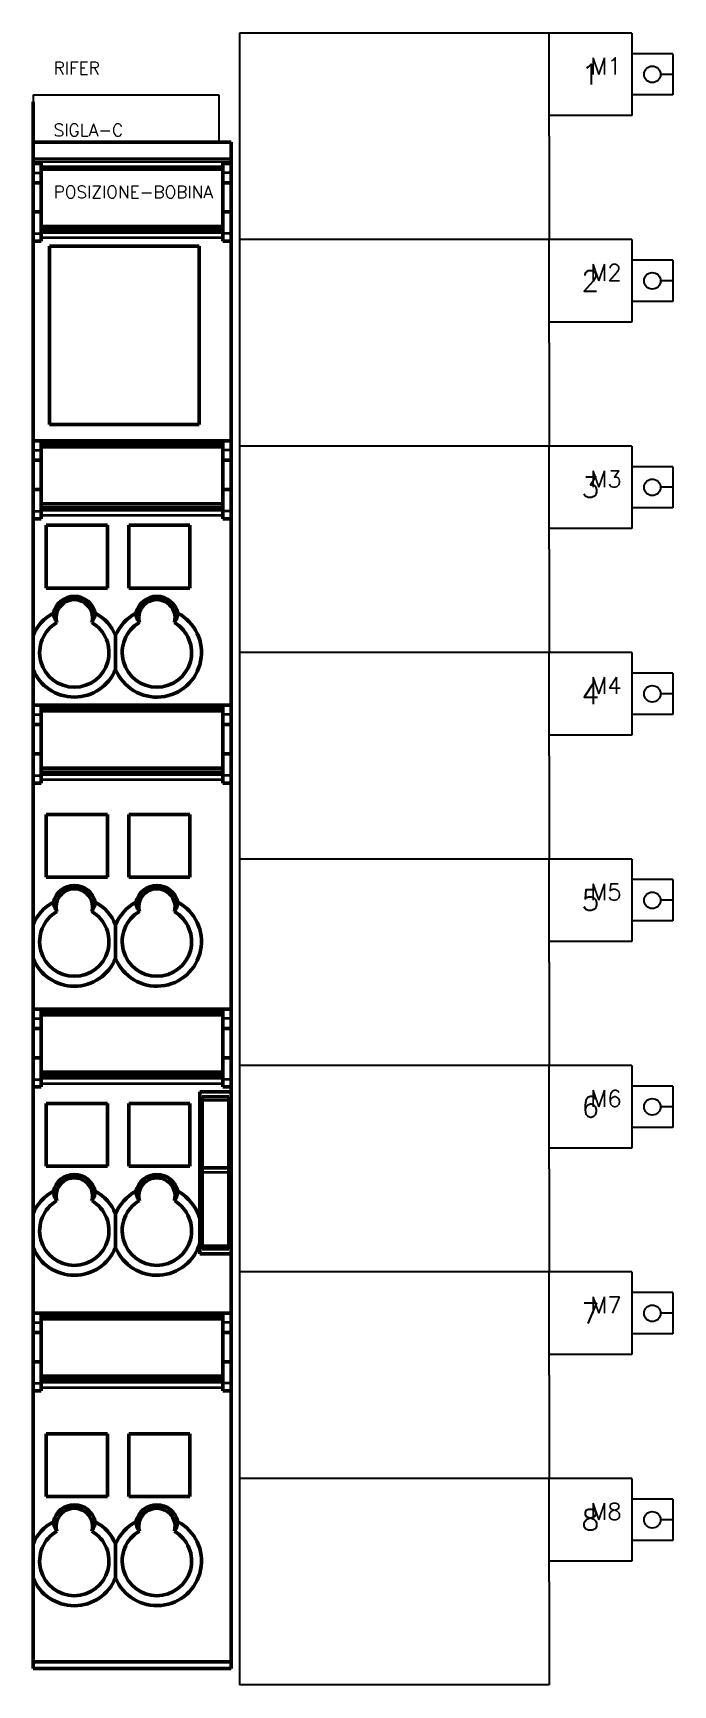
# Model space of a CAD drawing. Extents: x -78 to 0, y -20 to 180.
import ezdxf

# ---------------------------------------------------------------- set-up
doc = ezdxf.new("R2010")
doc.units = 0
doc.header["$LTSCALE"] = 4
doc.linetypes.add('CONTINUA', pattern=[0])
doc.layers.get('0').update_dxf_attribs({"linetype": 'CONTINUOUS'})
doc.layers.add('Sichtbar (ISO)', color=7, linetype='CONTINUOUS', lineweight=50)
doc.layers.add('Sichtbar schmal (ISO)', color=7, linetype='CONTINUOUS', lineweight=35)
doc.styles.get("Standard").update_dxf_attribs({"font": 'romans.shx'})

msp = doc.modelspace()

# ---------------------------------------------------------------- linework, layer by layer
at = {"linetype": 'CONTINUA'}
for p, q in [((-15, 180), (-52.5, 180)), ((-52.5, 180), (-52.5, -20)), ((-5, 180), (-15, 180)), ((-15, 167.5), (-15, 180)), ((-5, 180), (-5, 170)), ((0, 177.5), (-5, 177.5)), ((0, 177.5), (0, 172.5)), ((0, 175), (-1.5, 175)), ((-77.5, 172.5), (-62.5, 172.5)), ((-77.5, 172.5), (-77.5, 170)), ((-62.5, 172.5), (-55, 172.5)), ((-55, 172.5), (-55, 167.5)), ((0, 172.5), (-5, 172.5)), ((-5, 170), (-15, 170)), ((-55, 167.5), (-55, 166.8)), ((-15, 167.5), (-15, 155)), ((-15, 155), (-52.5, 155)), ((-5, 155), (-15, 155)), ((-15, 142.5), (-15, 155)), ((-5, 155), (-5, 145)), ((0, 152.5), (-5, 152.5)), ((0, 152.5), (0, 147.5)), ((0, 150), (-1.5, 150)), ((0, 147.5), (-5, 147.5)), ((-5, 145), (-15, 145)), ((-15, 142.5), (-15, 130)), ((-15, 130), (-52.5, 130)), ((-5, 130), (-15, 130)), ((-15, 117.5), (-15, 130)), ((-5, 130), (-5, 120)), ((0, 127.5), (-5, 127.5)), ((0, 127.5), (0, 122.5)), ((0, 125), (-1.5, 125)), ((0, 122.5), (-5, 122.5)), ((-5, 120), (-15, 120)), ((-15, 117.5), (-15, 105)), ((-15, 105), (-52.5, 105)), ((-5, 105), (-15, 105)), ((-15, 92.5), (-15, 105)), ((-5, 105), (-5, 95)), ((0, 102.5), (-5, 102.5)), ((0, 102.5), (0, 97.5)), ((0, 100), (-1.5, 100)), ((0, 97.5), (-5, 97.5)), ((-5, 95), (-15, 95)), ((-15, 92.5), (-15, 80)), ((-15, 80), (-52.5, 80)), ((-5, 80), (-15, 80)), ((-15, 67.5), (-15, 80)), ((-5, 80), (-5, 70)), ((0, 77.5), (-5, 77.5)), ((0, 77.5), (0, 72.5)), ((0, 75), (-1.5, 75)), ((0, 72.5), (-5, 72.5)), ((-5, 70), (-15, 70)), ((-15, 67.5), (-15, 55)), ((-15, 55), (-52.5, 55)), ((-5, 55), (-15, 55)), ((-15, 42.5), (-15, 55)), ((-5, 55), (-5, 45)), ((0, 52.5), (-5, 52.5)), ((0, 52.5), (0, 47.5)), ((0, 50), (-1.5, 50)), ((0, 47.5), (-5, 47.5)), ((-5, 45), (-15, 45)), ((-15, 42.5), (-15, 30)), ((-15, 30), (-52.5, 30)), ((-5, 30), (-15, 30)), ((-15, 17.5), (-15, 30)), ((-5, 30), (-5, 20)), ((0, 27.5), (-5, 27.5)), ((0, 27.5), (0, 22.5)), ((0, 25), (-1.5, 25)), ((0, 22.5), (-5, 22.5)), ((-5, 20), (-15, 20)), ((-15, 17.5), (-15, 5)), ((-15, 5), (-52.5, 5)), ((-5, 5), (-15, 5)), ((-15, -7.5), (-15, 5)), ((-5, 5), (-5, -5)), ((0, 2.5), (-5, 2.5)), ((0, 2.5), (0, -2.5)), ((0, 0), (-1.5, 0)), ((0, -2.5), (-5, -2.5)), ((-5, -5), (-15, -5)), ((-15, -7.5), (-15, -20)), ((-15, -20), (-52.5, -20))]:
    msp.add_line(p, q, dxfattribs=at)
for centre in [(-2.5, 175), (-2.5, 150), (-2.5, 125), (-2.5, 100), (-2.5, 75), (-2.5, 50), (-2.5, 25), (-2.5, 0)]:
    msp.add_circle(centre, 1, dxfattribs=at)
at = {"layer": 'Sichtbar (ISO)'}
for p, q in [((-77.5, 171.69), (-77.5, 164.72)), ((-77.5, 164.8), (-77.5, 166.8)), ((-77.5, 166.8), (-53.5, 166.8)), ((-53.5, 166.8), (-53.5, 164.8)), ((-77.5, 164.8), (-77.5, 164.43)), ((-77.5, 163.7), (-77.5, 164.72)), ((-77.5, 164.23), (-77.5, 164.43)), ((-77.5, 164.23), (-77.5, 164.22)), ((-77.5, 164.23), (-76.5, 164.23)), ((-77.5, 164.22), (-77.5, 163.08)), ((-77.5, 164.22), (-76.5, 164.22)), ((-76.5, 164.22), (-76.5, 164.23)), ((-76.5, 163.08), (-76.5, 164.22)), ((-54.5, 164.23), (-53.5, 164.23)), ((-54.5, 164.23), (-54.5, 164.22)), ((-53.5, 164.22), (-54.5, 164.22)), ((-54.5, 164.22), (-54.5, 163.08)), ((-53.5, 164.43), (-53.5, 164.8)), ((-53.5, 164.43), (-53.5, 164.23)), ((-53.5, 164.23), (-53.5, 164.22)), ((-53.5, 164.22), (-53.5, 163.08)), ((-77.5, 163.7), (-77.5, 163.33)), ((-77.5, 163.13), (-77.5, 163.33)), ((-77.5, 163.13), (-77.5, 163.12)), ((-77.5, 163.12), (-77.5, 161.98)), ((-77.5, 161.87), (-77.5, 163.08)), ((-76.5, 163.52), (-54.5, 163.52)), ((-76.5, 163.08), (-76.5, 161.87)), ((-54.5, 161.87), (-54.5, 163.08)), ((-53.5, 161.87), (-53.5, 163.08)), ((-77.5, 160.77), (-77.5, 161.98)), ((-77.5, 161.87), (-77.5, 158.34)), ((-77.5, 161.87), (-76.5, 161.87)), ((-77.5, 160.77), (-77.5, 157.24)), ((-76.5, 158.34), (-76.5, 161.87)), ((-54.5, 161.87), (-54.5, 158.34)), ((-53.5, 161.87), (-54.5, 161.87)), ((-53.5, 161.87), (-53.5, 158.34)), ((-77.5, 155.72), (-77.5, 158.34)), ((-77.5, 158.34), (-76.5, 158.34)), ((-76.5, 158.34), (-76.5, 155.72)), ((-53.5, 158.34), (-54.5, 158.34)), ((-54.5, 155.72), (-54.5, 158.34)), ((-53.5, 155.72), (-53.5, 158.34)), ((-77.5, 154.62), (-77.5, 157.24)), ((-76.5, 156.59), (-54.5, 156.59)), ((-77.5, 155.72), (-77.5, 154.8)), ((-77.5, 154.8), (-77.5, 130.62)), ((-76.5, 154.8), (-77.5, 154.8)), ((-77.5, 154.62), (-77.5, 153.7)), ((-76.5, 155.89), (-54.5, 155.89)), ((-76.5, 154.8), (-76.5, 155.72)), ((-75.5, 154.2), (-57.4, 154.2)), ((-75.5, 132.6), (-75.5, 154.2)), ((-57.4, 154.2), (-57.4, 132.6)), ((-54.5, 155.72), (-54.5, 154.8)), ((-53.5, 154.8), (-54.5, 154.8)), ((-53.5, 155.72), (-53.5, 154.8)), ((-53.5, 130.62), (-53.5, 154.8)), ((-77.5, 153.7), (-77.5, 110.26)), ((-57.4, 132.6), (-75.5, 132.6)), ((-77.5, 130.62), (-77.5, 129.48)), ((-77.5, 130.62), (-53.5, 130.62)), ((-76.5, 130.41), (-54.5, 130.41)), ((-76.5, 129.48), (-76.5, 130.41)), ((-54.5, 130.41), (-54.5, 129.48)), ((-53.5, 129.48), (-53.5, 130.62)), ((-77.5, 128.27), (-77.5, 129.48)), ((-77.5, 128.27), (-77.5, 124.74)), ((-77.5, 128.27), (-76.5, 128.27)), ((-76.5, 129.92), (-54.5, 129.92)), ((-76.5, 129.48), (-76.5, 128.27)), ((-76.5, 124.74), (-76.5, 128.27)), ((-54.5, 128.27), (-54.5, 129.48)), ((-54.5, 128.27), (-54.5, 124.74)), ((-53.5, 128.27), (-54.5, 128.27)), ((-53.5, 128.27), (-53.5, 129.48)), ((-53.5, 128.27), (-53.5, 124.74)), ((-77.5, 122.12), (-77.5, 124.74)), ((-77.5, 124.74), (-76.5, 124.74)), ((-76.5, 124.74), (-76.5, 122.12)), ((-54.5, 122.12), (-54.5, 124.74)), ((-53.5, 124.74), (-54.5, 124.74)), ((-53.5, 122.12), (-53.5, 124.74)), ((-77.5, 122.12), (-77.5, 121.2)), ((-76.5, 122.99), (-54.5, 122.99)), ((-76.5, 122.29), (-54.5, 122.29)), ((-76.5, 121.2), (-76.5, 122.12)), ((-54.5, 122.12), (-54.5, 121.2)), ((-53.5, 122.12), (-53.5, 121.2)), ((-77.5, 121.2), (-77.5, 107.04)), ((-76.5, 121.2), (-77.5, 121.2)), ((-75.9, 112.8), (-75.9, 120.4)), ((-75.9, 120.4), (-68.5, 120.4)), ((-68.5, 120.4), (-68.5, 112.8)), ((-65.9, 112.8), (-65.9, 120.4)), ((-65.9, 120.4), (-58.5, 120.4)), ((-58.5, 120.4), (-58.5, 112.8)), ((-53.5, 121.2), (-54.5, 121.2)), ((-53.5, 98.62), (-53.5, 121.2)), ((-68.5, 112.8), (-75.9, 112.8)), ((-58.5, 112.8), (-65.9, 112.8)), ((-77.5, 110.26), (-77.5, 108.8)), ((-77.5, 108.8), (-77.5, 95.46)), ((-67.5, 102.96), (-67.5, 107.04)), ((-77.5, 102.96), (-77.5, 98.62)), ((-77.5, 98.62), (-53.5, 98.62)), ((-77.5, 98.62), (-77.5, 97.48)), ((-76.5, 98.41), (-54.5, 98.41)), ((-76.5, 97.48), (-76.5, 98.41)), ((-54.5, 98.41), (-54.5, 97.48)), ((-53.5, 97.48), (-53.5, 98.62)), ((-77.5, 96.27), (-77.5, 97.48)), ((-77.5, 96.27), (-77.5, 92.74)), ((-77.5, 96.27), (-76.5, 96.27)), ((-76.5, 97.92), (-54.5, 97.92)), ((-76.5, 97.48), (-76.5, 96.27)), ((-76.5, 92.74), (-76.5, 96.27)), ((-54.5, 96.27), (-54.5, 97.48)), ((-54.5, 96.27), (-54.5, 92.74)), ((-53.5, 96.27), (-54.5, 96.27)), ((-53.5, 96.27), (-53.5, 97.48)), ((-53.5, 96.27), (-53.5, 92.74)), ((-77.5, 95.46), (-77.5, 94)), ((-77.5, 94), (-77.5, 60.06)), ((-77.5, 90.12), (-77.5, 92.74)), ((-77.5, 92.74), (-76.5, 92.74)), ((-76.5, 92.74), (-76.5, 90.12)), ((-54.5, 90.12), (-54.5, 92.74)), ((-53.5, 92.74), (-54.5, 92.74)), ((-53.5, 90.12), (-53.5, 92.74)), ((-77.5, 90.12), (-77.5, 89.2)), ((-76.5, 90.99), (-54.5, 90.99)), ((-76.5, 90.29), (-54.5, 90.29)), ((-76.5, 89.2), (-76.5, 90.12)), ((-54.5, 90.12), (-54.5, 89.2)), ((-53.5, 90.12), (-53.5, 89.2)), ((-77.5, 89.2), (-77.5, 75.04)), ((-76.5, 89.2), (-77.5, 89.2)), ((-53.5, 89.2), (-54.5, 89.2)), ((-53.5, 61.82), (-53.5, 89.2)), ((-75.9, 77.8), (-75.9, 85.4)), ((-75.9, 85.4), (-68.5, 85.4)), ((-68.5, 85.4), (-68.5, 77.8)), ((-65.9, 77.8), (-65.9, 85.4)), ((-65.9, 85.4), (-58.5, 85.4)), ((-58.5, 85.4), (-58.5, 77.8)), ((-68.5, 77.8), (-75.9, 77.8)), ((-58.5, 77.8), (-65.9, 77.8)), ((-67.5, 67.96), (-67.5, 72.04)), ((-77.5, 70.96), (-77.5, 61.82)), ((-77.5, 61.82), (-53.5, 61.82)), ((-77.5, 61.82), (-77.5, 60.68)), ((-77.5, 59.47), (-77.5, 60.68)), ((-77.5, 60.06), (-77.5, 58.6)), ((-76.5, 61.61), (-54.5, 61.61)), ((-76.5, 60.68), (-76.5, 61.61)), ((-76.5, 61.12), (-54.5, 61.12)), ((-76.5, 60.68), (-76.5, 59.47)), ((-54.5, 61.61), (-54.5, 60.68)), ((-54.5, 59.47), (-54.5, 60.68)), ((-53.5, 60.68), (-53.5, 61.82)), ((-53.5, 59.47), (-53.5, 60.68)), ((-77.5, 59.47), (-77.5, 55.94)), ((-77.5, 59.47), (-76.5, 59.47)), ((-77.5, 58.6), (-77.5, 25.06)), ((-76.5, 55.94), (-76.5, 59.47)), ((-54.5, 59.47), (-54.5, 55.94)), ((-53.5, 59.47), (-54.5, 59.47)), ((-53.5, 59.47), (-53.5, 55.94)), ((-77.5, 53.32), (-77.5, 55.94)), ((-77.5, 55.94), (-76.5, 55.94)), ((-76.5, 55.94), (-76.5, 53.32)), ((-76.5, 54.19), (-54.5, 54.19)), ((-54.5, 53.32), (-54.5, 55.94)), ((-53.5, 55.94), (-54.5, 55.94)), ((-53.5, 53.32), (-53.5, 55.94)), ((-77.5, 53.32), (-77.5, 52.4)), ((-77.5, 52.4), (-77.5, 38.24)), ((-76.5, 52.4), (-77.5, 52.4)), ((-76.5, 53.49), (-54.5, 53.49)), ((-76.5, 52.4), (-76.5, 53.32)), ((-54.5, 53.32), (-54.5, 52.4)), ((-53.5, 52.4), (-54.5, 52.4)), ((-53.5, 53.32), (-53.5, 52.4)), ((-53.5, 51.8), (-53.5, 52.4)), ((-75.9, 42.8), (-75.9, 50.4)), ((-75.9, 50.4), (-68.5, 50.4)), ((-68.5, 50.4), (-68.5, 42.8)), ((-65.9, 42.8), (-65.9, 50.4)), ((-65.9, 50.4), (-58.5, 50.4)), ((-58.5, 50.4), (-58.5, 42.8)), ((-57.3, 37.66), (-57.3, 51.8)), ((-57.3, 51.8), (-53.5, 51.8)), ((-57, 50.8), (-57, 51.2)), ((-57, 51.2), (-53.8, 51.2)), ((-57, 50.8), (-57, 42.6)), ((-53.8, 51.2), (-53.8, 50.8)), ((-53.8, 42.6), (-53.8, 50.8)), ((-53.5, 51.8), (-53.5, 32.2)), ((-68.5, 42.8), (-75.9, 42.8)), ((-58.5, 42.8), (-65.9, 42.8)), ((-57, 42.1), (-57, 42.6)), ((-57, 42.6), (-53.8, 42.6)), ((-57, 42.1), (-57, 33.2)), ((-53.8, 42.6), (-53.8, 42.1)), ((-53.8, 33.2), (-53.8, 42.1)), ((-67.5, 32.96), (-67.5, 37.04)), ((-77.5, 34.16), (-77.5, 25.02)), ((-57.3, 32.2), (-57.3, 34.74)), ((-53.5, 32.2), (-57.3, 32.2)), ((-57, 32.8), (-57, 33.2)), ((-53.8, 32.8), (-57, 32.8)), ((-53.8, 33.2), (-53.8, 32.8)), ((-53.5, 25.02), (-53.5, 32.2)), ((-77.5, 25.06), (-77.5, 23.6)), ((-77.5, 25.02), (-53.5, 25.02)), ((-77.5, 25.02), (-77.5, 23.88)), ((-76.5, 24.81), (-54.5, 24.81)), ((-76.5, 23.88), (-76.5, 24.81)), ((-76.5, 24.32), (-54.5, 24.32)), ((-54.5, 24.81), (-54.5, 23.88)), ((-53.5, 23.88), (-53.5, 25.02)), ((-77.5, 22.67), (-77.5, 23.88)), ((-77.5, 22.67), (-77.5, 19.14)), ((-77.5, 22.67), (-76.5, 22.67)), ((-76.5, 23.88), (-76.5, 22.67)), ((-76.5, 19.14), (-76.5, 22.67)), ((-54.5, 22.67), (-54.5, 23.88)), ((-54.5, 22.67), (-54.5, 19.14)), ((-53.5, 22.67), (-54.5, 22.67)), ((-53.5, 22.67), (-53.5, 23.88)), ((-53.5, 22.67), (-53.5, 19.14)), ((-77.5, 16.52), (-77.5, 19.14)), ((-77.5, 19.14), (-76.5, 19.14)), ((-76.5, 19.14), (-76.5, 16.52)), ((-54.5, 16.52), (-54.5, 19.14)), ((-53.5, 19.14), (-54.5, 19.14)), ((-53.5, 16.52), (-53.5, 19.14)), ((-77.5, 16.52), (-77.5, 15.6)), ((-76.5, 17.39), (-54.5, 17.39)), ((-76.5, 16.69), (-54.5, 16.69)), ((-76.5, 15.6), (-76.5, 16.52)), ((-54.5, 16.52), (-54.5, 15.6)), ((-53.5, 16.52), (-53.5, 15.6)), ((-77.5, 15.6), (-77.5, 1.44)), ((-76.5, 15.6), (-77.5, 15.6)), ((-53.5, 15.6), (-54.5, 15.6)), ((-53.5, -17.2), (-53.5, 15.6)), ((-75.9, 2.8), (-75.9, 10.4)), ((-75.9, 10.4), (-68.5, 10.4)), ((-68.5, 10.4), (-68.5, 2.8)), ((-65.9, 2.8), (-65.9, 10.4)), ((-65.9, 10.4), (-58.5, 10.4)), ((-58.5, 10.4), (-58.5, 2.8)), ((-68.5, 2.8), (-75.9, 2.8)), ((-58.5, 2.8), (-65.9, 2.8)), ((-77.5, -2.64), (-77.5, -17.2)), ((-67.5, -7.04), (-67.5, -2.96)), ((-77.5, -17.2), (-53.5, -17.2)), ((-77.5, -17.2), (-77.5, -18)), ((-53.5, -18), (-53.5, -17.2)), ((-77.5, -18), (-53.5, -18))]:
    msp.add_line(p, q, dxfattribs=at)
for centre, radius, start, end in [((-72.5, 109.2), 2.6, 12.5886, 167.4114), ((-72.5, 109.2), 2.2, 344.8169, 195.1831), ((-62.5, 109.2), 2.6, 12.5886, 167.4114), ((-62.5, 109.2), 2.2, 344.8169, 195.1831), ((-72.5, 105), 5.4, 118.0282, 157.8084), ((-72.5, 105), 4.2, 120.3662, 59.6338), ((-72.5, 105), 5.4, 22.1916, 61.9718), ((-62.5, 105), 5.4, 202.1916, 61.9718), ((-62.5, 105), 5.4, 118.0282, 157.8084), ((-62.5, 105), 4.2, 120.3662, 59.6338), ((-72.5, 105), 5.4, 202.1916, 337.8084), ((-72.5, 74.2), 2.6, 12.5886, 167.4114), ((-72.5, 74.2), 2.2, 344.8169, 195.1831), ((-62.5, 74.2), 2.6, 12.5886, 167.4114), ((-62.5, 74.2), 2.2, 344.8169, 195.1831), ((-72.5, 70), 5.4, 118.0282, 157.8084), ((-72.5, 70), 5.4, 22.1916, 61.9718), ((-62.5, 70), 5.4, 202.1916, 61.9718), ((-62.5, 70), 5.4, 118.0282, 157.8084), ((-72.5, 70), 4.2, 120.3662, 59.6338), ((-62.5, 70), 4.2, 120.3662, 59.6338), ((-72.5, 70), 5.4, 202.1916, 337.8084), ((-72.5, 39.2), 2.6, 12.5886, 167.4114), ((-72.5, 39.2), 2.2, 344.8169, 195.1831), ((-62.5, 39.2), 2.6, 12.5886, 167.4114), ((-62.5, 39.2), 2.2, 344.8169, 195.1831), ((-72.5, 35), 5.4, 118.0282, 157.8084), ((-72.5, 35), 4.2, 120.3662, 59.6338), ((-72.5, 35), 5.4, 22.1916, 61.9718), ((-62.5, 35), 5.4, 118.0282, 157.8084), ((-62.5, 35), 4.2, 120.3662, 59.6338), ((-62.5, 35), 5.4, 15.6425, 61.9718), ((-72.5, 35), 5.4, 202.1916, 337.8084), ((-62.5, 35), 5.4, 202.1916, 344.3575), ((-72.5, -0.8), 2.6, 12.5886, 167.4114), ((-72.5, -0.8), 2.2, 344.8169, 195.1831), ((-62.5, -0.8), 2.6, 12.5886, 167.4114), ((-62.5, -0.8), 2.2, 344.8169, 195.1831), ((-72.5, -5), 5.4, 118.0282, 157.8084), ((-72.5, -5), 4.2, 120.3662, 59.6338), ((-72.5, -5), 5.4, 22.1916, 61.9718), ((-62.5, -5), 5.4, 202.1916, 61.9718), ((-62.5, -5), 5.4, 118.0282, 157.8084), ((-62.5, -5), 4.2, 120.3662, 59.6338), ((-72.5, -5), 5.4, 202.1916, 337.8084)]:
    msp.add_arc(centre, radius, start, end, dxfattribs=at)
for points, knots in [([(-74.62, 108.62), (-74.66, 108.67), (-74.69, 108.72), (-74.88, 109.06), (-75, 109.4), (-75.04, 109.77)], [0.3009031, 0.3009031, 0.3009031, 0.3009031, 0.31292902, 0.31292902, 0.38347432, 0.38347432, 0.38347432, 0.38347432]), ([(-69.96, 109.77), (-70, 109.4), (-70.12, 109.06), (-70.28, 108.77), (-70.31, 108.72), (-70.34, 108.67), (-70.38, 108.62)], [-0.0705453, -0.0705453, -0.0705453, -0.0705453, 0, 0, 0, 0.01202592, 0.01202592, 0.01202592, 0.01202592]), ([(-64.62, 108.62), (-64.66, 108.67), (-64.69, 108.72), (-64.88, 109.06), (-65, 109.4), (-65.04, 109.77)], [0.3009031, 0.3009031, 0.3009031, 0.3009031, 0.31292902, 0.31292902, 0.38347432, 0.38347432, 0.38347432, 0.38347432]), ([(-59.96, 109.77), (-60, 109.4), (-60.12, 109.06), (-60.28, 108.77), (-60.31, 108.72), (-60.34, 108.67), (-60.38, 108.62)], [-0.0705453, -0.0705453, -0.0705453, -0.0705453, 0, 0, 0, 0.01202592, 0.01202592, 0.01202592, 0.01202592]), ([(-74.62, 73.62), (-74.66, 73.67), (-74.69, 73.72), (-74.88, 74.06), (-75, 74.4), (-75.04, 74.77)], [0.3009031, 0.3009031, 0.3009031, 0.3009031, 0.31292902, 0.31292902, 0.38347432, 0.38347432, 0.38347432, 0.38347432]), ([(-69.96, 74.77), (-70, 74.4), (-70.12, 74.06), (-70.28, 73.77), (-70.31, 73.72), (-70.34, 73.67), (-70.38, 73.62)], [-0.0705453, -0.0705453, -0.0705453, -0.0705453, 0, 0, 0, 0.01202592, 0.01202592, 0.01202592, 0.01202592]), ([(-64.62, 73.62), (-64.66, 73.67), (-64.69, 73.72), (-64.88, 74.06), (-65, 74.4), (-65.04, 74.77)], [0.3009031, 0.3009031, 0.3009031, 0.3009031, 0.31292902, 0.31292902, 0.38347432, 0.38347432, 0.38347432, 0.38347432]), ([(-59.96, 74.77), (-60, 74.4), (-60.12, 74.06), (-60.28, 73.77), (-60.31, 73.72), (-60.34, 73.67), (-60.38, 73.62)], [-0.0705453, -0.0705453, -0.0705453, -0.0705453, 0, 0, 0, 0.01202592, 0.01202592, 0.01202592, 0.01202592]), ([(-74.62, 38.62), (-74.66, 38.67), (-74.69, 38.72), (-74.88, 39.06), (-75, 39.4), (-75.04, 39.77)], [0.3009031, 0.3009031, 0.3009031, 0.3009031, 0.31292902, 0.31292902, 0.38347432, 0.38347432, 0.38347432, 0.38347432]), ([(-69.96, 39.77), (-70, 39.4), (-70.12, 39.06), (-70.28, 38.77), (-70.31, 38.72), (-70.34, 38.67), (-70.38, 38.62)], [-0.0705453, -0.0705453, -0.0705453, -0.0705453, 0, 0, 0, 0.01202592, 0.01202592, 0.01202592, 0.01202592]), ([(-64.62, 38.62), (-64.66, 38.67), (-64.69, 38.72), (-64.88, 39.06), (-65, 39.4), (-65.04, 39.77)], [0.3009031, 0.3009031, 0.3009031, 0.3009031, 0.31292902, 0.31292902, 0.38347432, 0.38347432, 0.38347432, 0.38347432]), ([(-59.96, 39.77), (-60, 39.4), (-60.12, 39.06), (-60.28, 38.77), (-60.31, 38.72), (-60.34, 38.67), (-60.38, 38.62)], [-0.0705453, -0.0705453, -0.0705453, -0.0705453, 0, 0, 0, 0.01202592, 0.01202592, 0.01202592, 0.01202592]), ([(-74.62, -1.38), (-74.66, -1.33), (-74.69, -1.28), (-74.88, -0.94), (-75, -0.6), (-75.04, -0.23)], [0.3009031, 0.3009031, 0.3009031, 0.3009031, 0.31292902, 0.31292902, 0.38347432, 0.38347432, 0.38347432, 0.38347432]), ([(-69.96, -0.23), (-70, -0.6), (-70.12, -0.94), (-70.28, -1.23), (-70.31, -1.28), (-70.34, -1.33), (-70.38, -1.38)], [-0.0705453, -0.0705453, -0.0705453, -0.0705453, 0, 0, 0, 0.01202592, 0.01202592, 0.01202592, 0.01202592]), ([(-64.62, -1.38), (-64.66, -1.33), (-64.69, -1.28), (-64.88, -0.94), (-65, -0.6), (-65.04, -0.23)], [0.3009031, 0.3009031, 0.3009031, 0.3009031, 0.31292902, 0.31292902, 0.38347432, 0.38347432, 0.38347432, 0.38347432]), ([(-59.96, -0.23), (-60, -0.6), (-60.12, -0.94), (-60.28, -1.23), (-60.31, -1.28), (-60.34, -1.33), (-60.38, -1.38)], [-0.0705453, -0.0705453, -0.0705453, -0.0705453, 0, 0, 0, 0.01202592, 0.01202592, 0.01202592, 0.01202592])]:
    msp.add_open_spline(points, degree=3, knots=knots, dxfattribs=at)
for points, weights in [([(-77.5, 102.96), (-77.5, 105), (-77.5, 107.04)], [1, 1.08, 1]), ([(-77.5, 70.96), (-77.5, 73), (-77.5, 75.04)], [1, 1.08, 1]), ([(-77.5, 34.16), (-77.5, 36.2), (-77.5, 38.24)], [1, 1.08, 1]), ([(-57.3, 37.66), (-57.3, 36.2), (-57.3, 34.74)], [1, 1.03846153846, 1]), ([(-77.5, -2.64), (-77.5, -0.6), (-77.5, 1.44)], [1, 1.08, 1])]:
    msp.add_rational_spline(points, weights, degree=2, dxfattribs=at)
at = {"layer": 'Sichtbar schmal (ISO)'}
for p, q in [((-77.5, 164.8), (-53.5, 164.8)), ((-77.5, 164.43), (-53.5, 164.43)), ((-77.5, 163.08), (-76.5, 163.08)), ((-76.5, 163.86), (-54.5, 163.86)), ((-76.5, 163.71), (-54.5, 163.71)), ((-53.5, 163.08), (-54.5, 163.08)), ((-76.5, 156.21), (-54.5, 156.21)), ((-77.5, 155.72), (-76.5, 155.72)), ((-76.5, 155.23), (-54.5, 155.23)), ((-53.5, 155.72), (-54.5, 155.72)), ((-76.5, 130.11), (-54.5, 130.11)), ((-77.5, 129.48), (-76.5, 129.48)), ((-53.5, 129.48), (-54.5, 129.48)), ((-77.5, 122.12), (-76.5, 122.12)), ((-76.5, 122.61), (-54.5, 122.61)), ((-53.5, 122.12), (-54.5, 122.12)), ((-76.5, 121.63), (-54.5, 121.63)), ((-76.5, 98.11), (-54.5, 98.11)), ((-77.5, 97.48), (-76.5, 97.48)), ((-53.5, 97.48), (-54.5, 97.48)), ((-77.5, 90.12), (-76.5, 90.12)), ((-76.5, 90.61), (-54.5, 90.61)), ((-53.5, 90.12), (-54.5, 90.12)), ((-76.5, 89.63), (-54.5, 89.63)), ((-77.5, 60.68), (-76.5, 60.68)), ((-76.5, 61.31), (-54.5, 61.31)), ((-53.5, 60.68), (-54.5, 60.68)), ((-77.5, 53.32), (-76.5, 53.32)), ((-76.5, 53.81), (-54.5, 53.81)), ((-76.5, 52.83), (-54.5, 52.83)), ((-53.5, 53.32), (-54.5, 53.32)), ((-57, 50.8), (-53.8, 50.8)), ((-57, 42.1), (-53.8, 42.1)), ((-57, 33.2), (-53.8, 33.2)), ((-76.5, 24.51), (-54.5, 24.51)), ((-77.5, 23.88), (-76.5, 23.88)), ((-53.5, 23.88), (-54.5, 23.88)), ((-77.5, 16.52), (-76.5, 16.52)), ((-76.5, 17.01), (-54.5, 17.01)), ((-76.5, 16.03), (-54.5, 16.03)), ((-53.5, 16.52), (-54.5, 16.52))]:
    msp.add_line(p, q, dxfattribs=at)

# ---------------------------------------------------------------- texts
at = {"linetype": 'CONTINUA', "char_height": 2.5, "attachment_point": 5}
for s, insert in [('1', (-10, 175)), ('2', (-10, 150)), ('3', (-10, 125)), ('4', (-10, 100)), ('5', (-10, 75)), ('6', (-10, 50)), ('7', (-10, 25)), ('8', (-10, 0))]:
    msp.add_mtext_dynamic_manual_height_columns(s, width=10, gutter_width=1, heights=[9], dxfattribs=dict(at, insert=insert))
at = {"color": 3, "linetype": 'CONTINUA'}
for tag, p, s, flags in [('RIFER', (-75, 175), 'RIFER ?', 8), ('SIGLA-C', (-75, 167.5), 'SIGLA ?', 9)]:
    msp.add_attdef(tag, p, s, height=1.5, dxfattribs=dict(at, flags=flags))
at = {"color": 4, "linetype": 'CONTINUA', "flags": 8}
for tag, p in [('M1', (-10, 175)), ('M2', (-10, 150)), ('M3', (-10, 125)), ('M4', (-10, 100)), ('M5', (-10, 75)), ('M6', (-10, 50)), ('M7', (-10, 25)), ('M8', (-10, 0))]:
    msp.add_attdef(tag, p, '', height=2, dxfattribs=at)
at = {"linetype": 'CONTINUA', "flags": 9}
for tag, p, s, height in [('F1', (0, 175), '', 0.00001), ('F2', (0, 150), '', 0.00001), ('F3', (0, 125), '', 0.00001), ('F4', (0, 100), '', 0.00001), ('F5', (0, 75), '', 0.00001), ('F6', (0, 50), '', 0.00001), ('F7', (0, 25), '', 0.00001), ('TIPOSIG', (0, 0), '4', 0.00000001), ('POSIZIONE-C', (0, 0), '', 0.00000001), ('T-CONTATTO', (0, 0), '', 0.00000001), ('DESCRIZIONE-C', (0, 0), '', 0.00000001), ('F8', (0, 0), '', 0.00001)]:
    msp.add_attdef(tag, p, s, height=height, dxfattribs=at)
at = {"linetype": 'CONTINUA', "text_generation_flag": 2, "flags": 9}
for tag, p, s, height in [('F1', (0, 175), '', 0.00001), ('F1', (0, 175), '', 0.00001), ('F1', (0, 175), '', 0.00001), ('F3', (0, 150), '', 0.00001), ('F3', (0, 150), '', 0.00001), ('F2', (0, 150), '', 0.00001), ('F5', (0, 125), '', 0.00001), ('F5', (0, 125), '', 0.00001), ('F3', (0, 125), '', 0.00001), ('F7', (0, 100), '', 0.00001), ('F7', (0, 100), '', 0.00001), ('F4', (0, 100), '', 0.00001), ('F9', (0, 75), '', 0.00001), ('F9', (0, 75), '', 0.00001), ('F5', (0, 75), '', 0.00001), ('F11', (0, 50), '', 0.00001), ('F11', (0, 50), '', 0.00001), ('F6', (0, 50), '', 0.00001), ('F13', (0, 25), '', 0.00001), ('F13', (0, 25), '', 0.00001), ('F7', (0, 25), '', 0.00001), ('F15', (0, 0), '', 0.00001), ('F15', (0, 0), '', 0.00001), ('F8', (0, 0), '', 0.00001), ('DESCRIZIONE-C', (0, 0), '', 0.00000001), ('T-CONTATTO', (0, 0), '', 0.00000001), ('POSIZIONE-C', (0, 0), '', 0.00000001), ('TIPOSIG', (0, 0), '4', 0.00000001)]:
    msp.add_attdef(tag, p, s, height=height, dxfattribs=at)
at = {"color": 3, "linetype": 'CONTINUA'}
msp.add_attdef('POSIZIONE-BOBINA', (-75, 160), '', height=1.5, dxfattribs=at)

doc.saveas('drawing.dxf')
